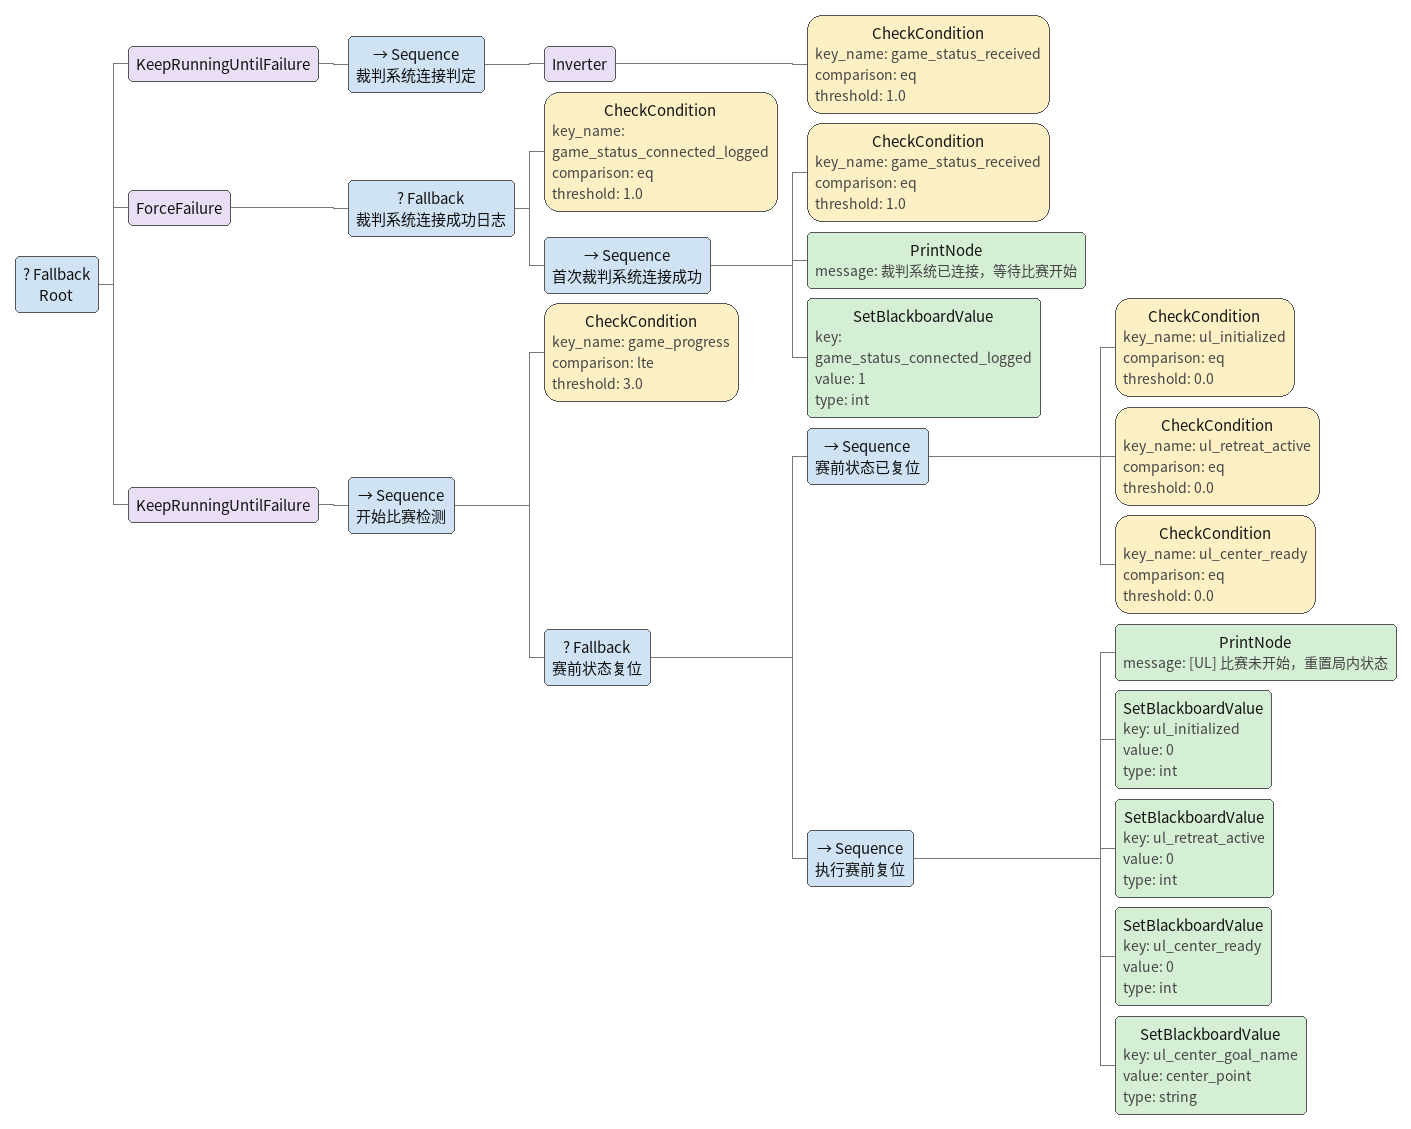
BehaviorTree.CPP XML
<Fallback name="Root">
  <KeepRunningUntilFailure>
    <Sequence name="裁判系统连接判定">
      <Inverter>
        <CheckCondition key_name="game_status_received" comparison="eq" threshold="1.0"/>
      </Inverter>
    </Sequence>
  </KeepRunningUntilFailure>
  <ForceFailure>
    <Fallback name="裁判系统连接成功日志">
      <CheckCondition key_name="game_status_connected_logged" comparison="eq" threshold="1.0"/>
      <Sequence name="首次裁判系统连接成功">
        <CheckCondition key_name="game_status_received" comparison="eq" threshold="1.0"/>
        <PrintNode message="裁判系统已连接，等待比赛开始"/>
        <SetBlackboardValue key="game_status_connected_logged" value="1" type="int"/>
      </Sequence>
    </Fallback>
  </ForceFailure>
  <KeepRunningUntilFailure>
    <Sequence name="开始比赛检测">
      <CheckCondition key_name="game_progress" comparison="lte" threshold="3.0"/>
      <Fallback name="赛前状态复位">
        <Sequence name="赛前状态已复位">
          <CheckCondition key_name="ul_initialized" comparison="eq" threshold="0.0"/>
          <CheckCondition key_name="ul_retreat_active" comparison="eq" threshold="0.0"/>
          <CheckCondition key_name="ul_center_ready" comparison="eq" threshold="0.0"/>
        </Sequence>
        <Sequence name="执行赛前复位">
          <PrintNode message="[UL] 比赛未开始，重置局内状态"/>
          <SetBlackboardValue key="ul_initialized" value="0" type="int"/>
          <SetBlackboardValue key="ul_retreat_active" value="0" type="int"/>
          <SetBlackboardValue key="ul_center_ready" value="0" type="int"/>
          <SetBlackboardValue key="ul_center_goal_name" value="center_point" type="string"/>
        </Sequence>
      </Fallback>
    </Sequence>
  </KeepRunningUntilFailure>
</Fallback>
